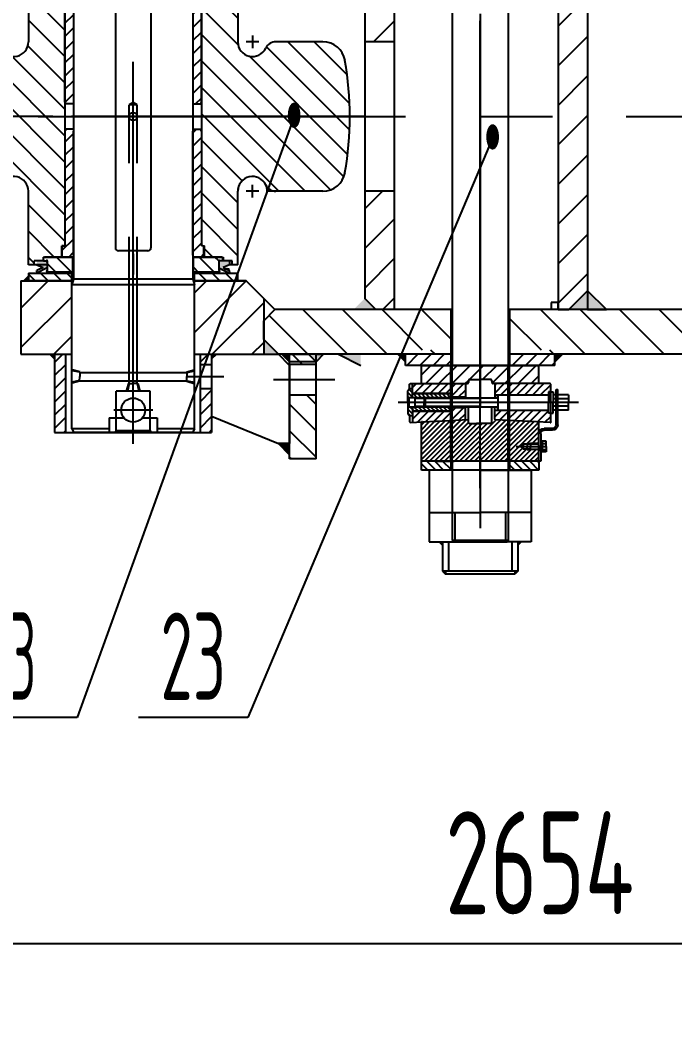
# Model space of a CAD drawing. Header units: millimetres. Extents: x -254 to 20771, y -723 to 14152.
# Drawn here: x 14958 to 16071, y 2645 to 4366 of the extents above; entities that cross this region are included whole.
import ezdxf
from ezdxf.enums import TextEntityAlignment as Align

# ---------------------------------------------------------------- set-up
doc = ezdxf.new("R2010")
doc.units = ezdxf.units.MM
doc.header["$LTSCALE"] = 500
doc.linetypes.add('F', pattern=[0.75, 0.5, -0.25])
doc.linetypes.add('G', pattern=[2, 1.25, -0.25, 0.25, -0.25])
for name, color, linetype in [('01', 7, 'Continuous'), ('02', 1, 'Continuous'), ('04', 2, 'F'), ('05', 4, 'G'), ('08', 1, 'Continuous'), ('11', 3, 'Continuous')]:
    doc.layers.add(name, color=color, linetype=linetype)
doc.styles.get("Standard").update_dxf_attribs({"font": 'isocp', "width": 0.707, "bigfont": 'intecad.shx'})
doc.dimstyles.new('INTE', dxfattribs={"dimscale": 50, "dimtxt": 3.5, "dimasz": 3, "dimexe": 3, "dimexo": 0, "dimgap": 1, "dimtad": 1, "dimdec": 3, "dimdsep": 46, "dimtxsty": 'Standard', "dimcen": 0, "dimclrd": 1, "dimclre": 1, "dimclrt": 3, "dimaunit": 1, "dimadec": 0, "dimazin": 0, "dimtfac": 1, "dimtdec": 3, "dimtmove": 0, "dimatfit": 0, "dimfxl": 1, "dimarcsym": 0})
pattern_1 = [(135, (12474.703, 4327.452), (-11.22532, -11.22532), [])]

# ---------------------------------------------------------------- blocks, each defined once
blk = doc.blocks.new('RETERERERWERW')
at = {"layer": '02', "linetype": 'Continuous'}
blk.add_hatch(color=1, dxfattribs=at).paths.add_polyline_path([(1054, 1004.1), (1062.8, 1021.9), (1060.8, 1021.9), (1058.4, 1021.9), (1053.1, 1011.1), (1048.8, 1021.9), (1041.8, 1021.9), (1041.8, 1010.6), (1041.8, 1010.6), (1041.8, 1006.2, 1.019482), (1044, 1004.1)])
at = {"layer": '02', "color": 1, "linetype": 'Continuous'}
for p, q in [((1048.8, 1021.9), (1053.1, 1011.1)), ((1053.1, 1011.1), (1058.4, 1021.9)), ((1054, 1004.1), (1062.8, 1021.9)), ((1060.8, 1021.9), (1058.4, 1021.9)), ((1060.8, 1021.9), (1062.8, 1021.9))]:
    blk.add_line(p, q, dxfattribs=at)
blk = doc.blocks.new('rhgryry')
at = {"layer": '02', "linetype": 'Continuous', "ltscale": 0.8}
h = blk.add_hatch(dxfattribs=at)
h.set_pattern_fill('ANSI31', color=1, scale=10, style=0)
h.set_pattern_definition([(45, (13075.06, 4124.768), (-22.45064, 22.45064), [])])
h.paths.add_polyline_path([(14012.4, 5336.4, 0.042943), (13916.9, 5328.2, 0.364782), (13885.4, 5290.8), (13885.4, 5210.6, 0.288716), (13896.2, 5193.5, -0.798411), (13885.4, 5145.9), (13759.9, 5145.9), (13759.9, 5136.4), (13766.9, 5136.4), (13766.9, 5121.1), (13773.3, 5121.1), (13773.3, 5089.4), (13792.3, 5089.4), (13792.3, 5085.7), (13795.3, 5083.9), (14012.4, 5083.9)])
h.paths.add_polyline_path([(14229.5, 5083.9), (14232.5, 5085.7), (14232.5, 5089.4), (14251.5, 5089.4), (14251.5, 5121.1), (14257.9, 5121.1), (14257.9, 5136.4), (14264.9, 5136.4), (14264.9, 5145.9), (14139.4, 5145.9, -0.798411), (14128.6, 5193.5, 0.288716), (14139.4, 5210.6), (14139.4, 5212.8), (14139.4, 5290.8, 0.364782), (14107.9, 5328.2, 0.042943), (14012.4, 5336.4), (14012.4, 5083.9)])
h.paths.add_polyline_path([(14012.4, 4851.9), (14012.4, 4599.4, 0.042943), (14107.9, 4607.6, 0.364782), (14139.4, 4645.1), (14139.4, 4725.2, 0.288716), (14128.6, 4742.4, -0.798411), (14139.4, 4789.9), (14264.9, 4789.9), (14264.9, 4799.4), (14257.9, 4799.4), (14257.9, 4814.7), (14251.5, 4814.7), (14251.5, 4846.4), (14232.5, 4846.4), (14232.5, 4850.2), (14229.5, 4851.9)])
h.paths.add_polyline_path([(13795.3, 4851.9), (13792.3, 4850.2), (13792.3, 4846.4), (13773.3, 4846.4), (13773.3, 4814.7), (13766.9, 4814.7), (13766.9, 4799.4), (13759.9, 4799.4), (13759.9, 4789.9), (13885.4, 4789.9, -0.798411), (13896.2, 4742.4, 0.288716), (13885.4, 4725.2), (13885.4, 4645.1, 0.364782), (13916.9, 4607.6, 0.042943), (14012.4, 4599.4), (14012.4, 4851.9)])
h = blk.add_hatch(dxfattribs=at)
h.set_pattern_fill('ANSI31', color=1, scale=6, style=0)
h.set_pattern_definition([(45, (12474.703, 4327.452), (-13.47038, 13.47038), [])])
h.paths.add_polyline_path([(14277.1, 5113.9, 1), (14274.1, 5113.9), (14260.1, 5113.9, -1.019482), (14257.9, 5116), (14257.9, 5120.4), (14253, 5120.4), (14251.5, 5118.9), (14251.5, 5071.9), (14253, 5070.4), (14275.6, 5070.4), (14277.1, 5071.9)])
h.paths.add_polyline_path([(14277.1, 4863.9), (14275.6, 4865.4), (14253, 4865.4), (14251.5, 4863.9), (14251.5, 4847.4), (14251.5, 4816.9), (14253, 4815.4), (14257.9, 4815.4), (14257.9, 4819.8, -1.019482), (14260.1, 4821.9), (14274.1, 4821.9), (14277.1, 4821.9)])
at = {"layer": '02', "linetype": 'Continuous'}
for points in [[(14424.9, 5101.4), (14416.9, 5101.4), (14416.9, 5109.4)], [(14424.9, 4834.4), (14416.9, 4834.4), (14416.9, 4826.4)]]:
    blk.add_hatch(color=1, dxfattribs=at).paths.add_polyline_path(points)
at = {"layer": '02', "linetype": 'Continuous', "ltscale": 0.8}
h = blk.add_hatch(dxfattribs=at)
h.set_pattern_fill('ANSI31', color=1, scale=5, angle=90, style=0)
h.set_pattern_definition([(135, (13860.989, 4263.977), (-11.22532, -11.22532), [])])
h.paths.add_polyline_path([(14434.4, 5101.4), (14416.9, 5101.4), (14416.9, 5082.4), (14434.4, 5082.4)])
h.paths.add_polyline_path([(14549.9, 5082.4), (14549.9, 5101.4), (14475.4, 5101.4), (14475.4, 5082.4)])
h.paths.add_polyline_path([(14549.9, 4834.4), (14549.9, 4853.4), (14416.9, 4853.4), (14416.9, 4834.4)])
h = blk.add_hatch(dxfattribs=at)
h.set_pattern_fill('LINE', color=1, scale=5, angle=135, style=0)
h.set_pattern_definition(pattern_1)
h.paths.add_polyline_path([(13987.7, 4851.9), (13990.7, 4853.7), (13990.7, 4863.4), (13987.7, 4866.4), (13776.3, 4866.4), (13773.3, 4863.4), (13773.3, 4847.4), (13792.3, 4847.4), (13792.3, 4851.9)])
h.paths.add_polyline_path([(13987.7, 5069.4), (13990.7, 5072.4), (13990.7, 5082.2), (13987.7, 5083.9), (13792.3, 5083.9), (13792.3, 5088.4), (13773.3, 5088.4), (13773.3, 5072.4), (13776.3, 5069.4)])
h = blk.add_hatch(dxfattribs=at)
h.set_pattern_fill('LINE', color=1, scale=5, angle=135, style=0)
h.set_pattern_definition(pattern_1)
h.paths.add_polyline_path([(14037.1, 4851.9), (14034.1, 4853.7), (14034.1, 4863.4), (14037.1, 4866.4), (14248.5, 4866.4), (14251.5, 4863.4), (14251.5, 4847.4), (14232.5, 4847.4), (14232.5, 4851.9)])
h.paths.add_polyline_path([(14037.1, 5069.4), (14034.1, 5072.4), (14034.1, 5082.2), (14037.1, 5083.9), (14232.5, 5083.9), (14232.5, 5088.4), (14251.5, 5088.4), (14251.5, 5072.4), (14248.5, 5069.4)])
at = {"ltscale": 0.8}
for p, q in [((13759.9, 5145.9), (13885.4, 5145.9)), ((13759.9, 5145.9), (13759.9, 5113.9)), ((14264.9, 5145.9), (14139.4, 5145.9)), ((14264.9, 5145.9), (14264.9, 5131.7)), ((13759.9, 5136.4), (13766.9, 5136.4)), ((13766.9, 5136.4), (13766.9, 5120.4)), ((14264.9, 5136.4), (14257.9, 5136.4)), ((14257.9, 5136.4), (14257.9, 5120.4)), ((13747.7, 5113.9), (13747.7, 5069.4)), ((13764.7, 5113.9), (13750.7, 5113.9)), ((13773.3, 5121.1), (13766.9, 5121.1)), ((13766.9, 5120.4), (13766.9, 5116)), ((13766.9, 5120.4), (13771.8, 5120.4)), ((13771.8, 5120.4), (13773.3, 5118.9)), ((13773.3, 5069.4), (13773.3, 5121.1)), ((13773.3, 5118.9), (13773.3, 5069.4)), ((14251.5, 5069.4), (14251.5, 5121.1)), ((14251.5, 5121.1), (14257.9, 5121.1)), ((14253, 5120.4), (14251.5, 5118.9)), ((14251.5, 5118.9), (14251.5, 5069.4)), ((14257.9, 5120.4), (14253, 5120.4)), ((14257.9, 5120.4), (14257.9, 5116)), ((14260.1, 5113.9), (14274.1, 5113.9)), ((14277.1, 5113.9), (14277.1, 5069.4)), ((14416.9, 5101.4), (14549.9, 5101.4)), ((14416.9, 5072.4), (14416.9, 5101.4)), ((14434.4, 5082.4), (14434.4, 5101.4)), ((14475.4, 5082.4), (14475.4, 5101.4)), ((14549.9, 4834.4), (14549.9, 5101.4)), ((13773.3, 5089.4), (13792.3, 5089.4)), ((13795.3, 5083.9), (14229.5, 5083.9)), ((14251.5, 5089.4), (14232.5, 5089.4)), ((14549.9, 5082.4), (14416.9, 5082.4)), ((13749.2, 5070.4), (13771.8, 5070.4)), ((14275.6, 5070.4), (14253, 5070.4)), ((13747.7, 4866.4), (13747.7, 4821.9)), ((13749.2, 4865.4), (13771.8, 4865.4)), ((13773.3, 4866.4), (13773.3, 4816.9)), ((13773.3, 4814.7), (13773.3, 4866.4)), ((14251.5, 4866.4), (14251.5, 4816.9)), ((14251.5, 4814.7), (14251.5, 4866.4)), ((14275.6, 4865.4), (14253, 4865.4)), ((14277.1, 4866.4), (14277.1, 4821.9)), ((14416.9, 4834.4), (14416.9, 4863.4)), ((14549.9, 4853.4), (14416.9, 4853.4)), ((13773.3, 4846.4), (13792.3, 4846.4)), ((13795.3, 4851.9), (14229.5, 4851.9)), ((14251.5, 4846.4), (14232.5, 4846.4)), ((13764.7, 4821.9), (13750.7, 4821.9)), ((13759.9, 4789.9), (13759.9, 4821.9)), ((13766.9, 4815.4), (13766.9, 4819.8)), ((14257.9, 4815.4), (14257.9, 4819.8)), ((14260.1, 4821.9), (14274.1, 4821.9)), ((14264.9, 4821.9), (14264.9, 4789.9)), ((14416.9, 4834.4), (14549.9, 4834.4)), ((13766.9, 4815.4), (13771.8, 4815.4)), ((13766.9, 4815.4), (13766.9, 4799.4)), ((13773.3, 4814.7), (13766.9, 4814.7)), ((13771.8, 4815.4), (13773.3, 4816.9)), ((14253, 4815.4), (14251.5, 4816.9)), ((14251.5, 4814.7), (14257.9, 4814.7)), ((14257.9, 4815.4), (14253, 4815.4)), ((14257.9, 4815.4), (14257.9, 4799.4)), ((13759.9, 4799.4), (13766.9, 4799.4)), ((13759.9, 4789.9), (13885.4, 4789.9)), ((14264.9, 4789.9), (14139.4, 4789.9)), ((14264.9, 4799.4), (14257.9, 4799.4))]:
    blk.add_line(p, q, dxfattribs=at)
for p, q in [((13606.9, 5069.4), (14288.9, 5069.4)), ((14288.9, 5069.4), (14298.9, 5072.4)), ((14288.9, 5069.4), (14288.9, 4866.4)), ((14543.9, 5072.4), (14298.9, 5072.4)), ((14298.9, 5072.4), (14298.9, 4863.4)), ((14524.9, 5008.7), (14549.9, 5008.7)), ((14524.9, 4983.1), (14524.9, 5008.7)), ((13783.9, 4993.1), (13783.9, 4942.7)), ((13788.9, 4998.1), (14235.9, 4998.1)), ((14240.9, 4993.1), (14240.9, 4942.7)), ((14524.9, 4927.1), (14524.9, 4952.7)), ((13788.9, 4937.7), (14235.9, 4937.7)), ((14524.9, 4927.1), (14549.9, 4927.1)), ((13606.9, 4866.4), (14288.9, 4866.4)), ((14288.9, 4866.4), (14298.9, 4863.4)), ((14543.9, 4863.4), (14298.9, 4863.4))]:
    blk.add_line(p, q)
for centre, radius in [((14012.4, 4967.9), 7), ((14511.9, 4967.9), 20.5)]:
    blk.add_circle(centre, radius)
blk.add_circle((14511.9, 4967.9), 20.5, dxfattribs=at)
for centre, radius, start, end in [((14012.4, 4777.4), 559, 80.1642, 99.8358), ((13923.4, 5290.8), 38, 99.8358, 180), ((13923.4, 5290.8), 38, 99.8358, 180), ((14101.4, 5290.8), 38, 0, 80.1642), ((13904.4, 5210.6), 19, 180, 244.417), ((14120.4, 5210.6), 19, 295.583, 0), ((13885.4, 5170.9), 25, 270, 64.417), ((14139.4, 5170.9), 25, 115.583, 270), ((14139.4, 5170.9), 25, 244.417, 270), ((13749.2, 5113.9), 1.5, 0, 180), ((13765.8, 5115), 1.5, 223.8946, 46.1054), ((14259, 5115), 1.5, 133.8946, 316.1054), ((14275.6, 5113.9), 1.5, 0, 180), ((13749.2, 4821.9), 1.5, 180, 0), ((13765.8, 4820.9), 1.5, 313.8946, 136.1054), ((14259, 4820.9), 1.5, 43.8946, 226.1054), ((14275.6, 4821.9), 1.5, 180, 0), ((13885.4, 4764.9), 25, 295.583, 90), ((14139.4, 4764.9), 25, 90, 244.417), ((13904.4, 4725.2), 19, 115.583, 180), ((14120.4, 4725.2), 19, 0, 64.417), ((13923.4, 4645.1), 38, 180, 260.1642), ((13923.4, 4645.1), 38, 180, 260.1642), ((13923.4, 4645.1), 38, 180, 260.1642), ((14101.4, 4645.1), 38, 279.8358, 0), ((14101.4, 4645.1), 38, 279.8358, 0), ((14012.4, 5158.4), 559, 260.1642, 279.8358)]:
    blk.add_arc(centre, radius, start, end, dxfattribs=at)
for centre, start, end in [((13788.9, 4993.1), 90, 180), ((14235.9, 4993.1), 0, 90), ((13788.9, 4942.7), 180, 270), ((14235.9, 4942.7), 270, 0)]:
    blk.add_arc(centre, 5, start, end)
at = {"layer": '01', "color": 7, "linetype": 'Continuous', "ltscale": 0.8}
for p, q in [((13885.4, 5290.8), (13885.4, 5210.6)), ((14139.4, 5290.8), (14139.4, 5210.6)), ((13773.3, 5069.4), (13773.3, 5088.4)), ((13773.3, 5088.4), (13790.3, 5088.4)), ((13790.3, 5088.4), (13792.3, 5086.4)), ((13792.3, 5086.4), (13792.3, 5089.4)), ((13792.3, 5086.4), (13792.3, 5083.9)), ((13987.7, 5083.9), (13792.3, 5083.9)), ((13987.7, 5083.9), (13990.7, 5082.2)), ((13990.7, 5069.4), (13990.7, 5082.2)), ((14037.1, 5083.9), (14034.1, 5082.2)), ((14034.1, 5069.4), (14034.1, 5082.2)), ((14037.1, 5083.9), (14232.5, 5083.9)), ((14234.5, 5088.4), (14232.5, 5086.4)), ((14232.5, 5086.4), (14232.5, 5083.9)), ((14251.5, 5088.4), (14234.5, 5088.4)), ((14251.5, 5069.4), (14251.5, 5088.4)), ((13776.3, 5069.4), (13987.7, 5069.4)), ((14248.5, 5069.4), (14037.1, 5069.4)), ((13773.3, 4866.4), (13773.3, 4847.4)), ((13776.3, 4866.4), (13987.7, 4866.4)), ((13987.7, 4851.9), (13990.7, 4853.7)), ((13990.7, 4866.4), (13990.7, 4853.7)), ((14034.1, 4866.4), (14034.1, 4853.7)), ((14037.1, 4851.9), (14034.1, 4853.7)), ((14248.5, 4866.4), (14037.1, 4866.4)), ((14251.5, 4866.4), (14251.5, 4847.4)), ((13773.3, 4847.4), (13790.3, 4847.4)), ((13790.3, 4847.4), (13792.3, 4849.4)), ((13792.3, 4846.4), (13792.3, 4851.9)), ((13987.7, 4851.9), (13792.3, 4851.9)), ((14037.1, 4851.9), (14232.5, 4851.9)), ((14232.5, 4849.4), (14232.5, 4851.9)), ((14232.5, 4849.4), (14232.5, 4846.4)), ((14234.5, 4847.4), (14232.5, 4849.4)), ((14251.5, 4847.4), (14234.5, 4847.4)), ((13885.4, 4645.1), (13885.4, 4725.2)), ((14139.4, 4645.1), (14139.4, 4725.2))]:
    blk.add_line(p, q, dxfattribs=at)
at = {"layer": '01'}
for p, q in [((14257.9, 5131.7), (14264.9, 5131.7)), ((13606.9, 5069.4), (13600.9, 5066)), ((13600.9, 5066), (13600.9, 4869.9)), ((13606.9, 5069.4), (13606.9, 4866.4)), ((14543.9, 5072.4), (14543.9, 5008.7)), ((14543.9, 5072.4), (14549.9, 5069)), ((14549.9, 5069), (14549.9, 4866.9)), ((14543.9, 4927.1), (14543.9, 4863.4)), ((13606.9, 4866.4), (13600.9, 4869.9)), ((14543.9, 4863.4), (14549.9, 4866.9))]:
    blk.add_line(p, q, dxfattribs=at)
at = {"layer": '01', "ltscale": 0.8}
for p, q in [((14232.5, 5086.4), (14232.5, 5089.4)), ((13749.2, 5070.4), (13747.7, 5071.9)), ((13749.2, 5070.4), (13749.2, 5069.4)), ((13771.8, 5070.4), (13773.3, 5071.9)), ((13771.8, 5069.4), (13771.8, 5070.4)), ((14253, 5070.4), (14251.5, 5071.9)), ((14253, 5069.4), (14253, 5070.4)), ((14275.6, 5070.4), (14277.1, 5071.9)), ((14275.6, 5070.4), (14275.6, 5069.4)), ((13749.2, 4865.4), (13747.7, 4863.9)), ((13749.2, 4866.4), (13749.2, 4865.4)), ((13771.8, 4865.4), (13771.8, 4866.4)), ((13771.8, 4865.4), (13773.3, 4863.9)), ((14253, 4865.4), (14251.5, 4863.9)), ((14253, 4865.4), (14253, 4866.4)), ((14275.6, 4866.4), (14275.6, 4865.4)), ((14275.6, 4865.4), (14277.1, 4863.9))]:
    blk.add_line(p, q, dxfattribs=at)
at = {"layer": '02', "color": 1, "linetype": 'Continuous', "ltscale": 0.8}
blk.add_line((14139.4, 5212.8), (14139.4, 5195.9), dxfattribs=at)
at = {"layer": '02', "color": 1, "linetype": 'Continuous'}
for p, q in [((14424.9, 5101.4), (14416.9, 5109.4)), ((14424.9, 4834.4), (14416.9, 4826.4))]:
    blk.add_line(p, q, dxfattribs=at)
at = {"layer": '02', "color": 1, "linetype": 'Continuous', "ltscale": 0.8}
blk.add_arc((14139.4, 5170.9), 25, 90, 115.583, dxfattribs=at)
at = {"layer": '04', "color": 2, "linetype": 'F'}
for p, q in [((14446.8, 5059), (14443.3, 5071.8)), ((14447.8, 5059), (14445.3, 5072)), ((14461.8, 5059), (14464.4, 5072)), ((14462.9, 5059), (14466.4, 5071.8)), ((14446.8, 5059), (14454.8, 5059)), ((14447.9, 4877), (14447.9, 5059)), ((14462.9, 5059), (14454.8, 5059)), ((14461.9, 4877), (14461.9, 5059)), ((14479.9, 4996.9), (14479.9, 4938.9)), ((14546.9, 4996.9), (14479.9, 4996.9)), ((14546.9, 4996.9), (14549.9, 4998.7)), ((14546.9, 4996.9), (14546.9, 4938.9)), ((13992.4, 4974.9), (13988.4, 4967.9)), ((14466.9, 4974.9), (13992.4, 4974.9)), ((13992.4, 4974.9), (13992.4, 4960.9)), ((14466.9, 4976), (14479.9, 4979.5)), ((14466.9, 4974.9), (14479.9, 4977.5)), ((14466.9, 4976), (14466.9, 4967.9)), ((13988.4, 4967.9), (13992.4, 4960.9)), ((14466.9, 4960.9), (13992.4, 4960.9)), ((14466.9, 4959.9), (14466.9, 4967.9)), ((14466.9, 4960.9), (14479.9, 4958.4)), ((14466.9, 4959.9), (14479.9, 4956.3)), ((14546.9, 4938.9), (14479.9, 4938.9)), ((14546.9, 4938.9), (14549.9, 4937.2)), ((14446.6, 4877), (14443.1, 4864.2)), ((14447.6, 4877), (14445.1, 4864)), ((14446.6, 4877), (14454.6, 4877)), ((14462.7, 4876.9), (14454.6, 4877)), ((14461.6, 4876.9), (14464.2, 4863.9)), ((14462.7, 4876.9), (14466.2, 4864.1))]:
    blk.add_line(p, q, dxfattribs=at)
at = {"layer": '05', "color": 4, "linetype": 'G', "ltscale": 0.8}
for p, q in [((14012.4, 5363.3), (14012.4, 4599.4)), ((14454.9, 5058.5), (14454.9, 5121.9)), ((14511.9, 4998.3), (14511.9, 4935.2)), ((14246.2, 4967.9), (14281.1, 4967.9)), ((14562.8, 4967.9), (14401.9, 4967.9))]:
    blk.add_line(p, q, dxfattribs=at)
at = {"layer": '05', "ltscale": 0.8}
for p, q in [((13885.4, 5181.7), (13885.4, 5160.1)), ((14139.4, 5181.7), (14139.4, 5160.1)), ((13874.6, 5170.9), (13896.2, 5170.9)), ((14150.2, 5170.9), (14128.6, 5170.9)), ((13750.1, 4821.9), (13748.2, 4821.9)), ((13749.2, 4821), (13749.2, 4822.9)), ((13767, 4820.9), (13764.7, 4820.9)), ((13765.8, 4819.7), (13765.8, 4822)), ((14012.4, 4831.2), (14012.4, 4723.6)), ((14257.8, 4820.9), (14260.1, 4820.9)), ((14259, 4819.7), (14259, 4822)), ((14274.7, 4821.9), (14276.6, 4821.9)), ((14275.6, 4821), (14275.6, 4822.9))]:
    blk.add_line(p, q, dxfattribs=at)
at = {"layer": '05', "color": 4, "linetype": 'G'}
for p, q in [((14511.9, 5001.3), (14511.9, 4935)), ((14012.4, 4953.8), (14012.4, 4980.4)), ((14569.1, 4967.9), (13587.7, 4967.9))]:
    blk.add_line(p, q, dxfattribs=at)
at = {"layer": '01', "xscale": -1}
blk.add_blockref('RETERERERWERW', (14808.7, 4109.8), dxfattribs=at)
at = {"layer": '01'}
blk.add_blockref('RETERERERWERW', (13216.1, 4109.8), dxfattribs=at)
at = {"layer": '01', "rotation": 180}
blk.add_blockref('RETERERERWERW', (14808.7, 5826), dxfattribs=at)
at = {"layer": '01', "xscale": -1, "rotation": 180}
blk.add_blockref('RETERERERWERW', (13216.1, 5826), dxfattribs=at)
at = {"layer": '02', "width": 0.605172}
blk.add_text('●', height=8, dxfattribs=at).set_placement((14269.5, 5122.3), (14274.3, 5122.3), align=Align.FIT)
blk = doc.blocks.new('dwqwer')
at = {"layer": '02', "linetype": 'Continuous'}
h = blk.add_hatch(dxfattribs=at)
h.set_pattern_fill('ANSI31', color=1, scale=15, style=0)
h.paths.add_polyline_path([(13249.2, 9326.6), (13249.2, 9351.6), (13224.2, 9376.6), (12624.2, 9376.6), (12592.2, 9344.6), (12592.2, 9326.6)])
for p, q in [((12592.2, 9344.6), (12624.2, 9376.6)), ((13224.2, 9376.6), (12624.2, 9376.6)), ((13224.2, 9376.6), (13249.2, 9351.6)), ((13249.2, 9326.6), (13249.2, 9351.6)), ((12592.2, 9326.6), (12592.2, 9344.6)), ((13249.2, 9326.6), (12592.2, 9326.6))]:
    blk.add_line(p, q)
blk = doc.blocks.new('we2wwewq')
at = {"layer": '02', "linetype": 'Continuous'}
h = blk.add_hatch(dxfattribs=at)
h.set_pattern_fill('ANSI31', color=1, scale=15, style=0)
h.set_pattern_definition([(45, (1439.844, -666.38), (-33.67596, 33.67596), [])])
h.paths.add_polyline_path([(15922.3, 8139.1), (15721.3, 8139.1), (15721.3, 8089.1), (15897.3, 8089.1), (15922.3, 8114.1)])
h.paths.add_polyline_path([(15467.3, 8139.1), (15265.3, 8139.1), (15265.3, 8108.1), (15284.3, 8089.1), (15467.3, 8089.1)])
for p, q in [((15922.3, 8139.1), (15265.3, 8139.1)), ((15265.3, 8139.1), (15265.3, 8108.1)), ((15922.3, 8139.1), (15922.3, 8114.1)), ((15265.3, 8108.1), (15284.3, 8089.1)), ((15922.3, 8114.1), (15897.3, 8089.1)), ((15897.3, 8089.1), (15284.3, 8089.1))]:
    blk.add_line(p, q)
at = {"layer": '01', "color": 7, "linetype": 'Continuous'}
for p, q in [((15467.3, 8089.1), (15467.3, 8139.1)), ((15721.3, 8089.1), (15721.3, 8139.1))]:
    blk.add_line(p, q, dxfattribs=at)
blk = doc.blocks.new('erwtr')
at = {"layer": '02', "linetype": 'Continuous', "ltscale": 0.75}
h = blk.add_hatch(dxfattribs=at)
h.set_pattern_fill('ANSI31', color=1, scale=15, angle=90, style=0)
h.set_pattern_definition([(45, (18586.69, -3455.853), (33.67596, -33.67596), [])])
h.paths.add_polyline_path([(10444, 4781.1), (10444, 4858.1), (10488, 4858.1), (10512.5, 4833.6), (10512.5, 4781.1)])
h.paths.add_polyline_path([(10444, 4681.1), (10512.5, 4681.1), (10512.5, 4607.1), (10520, 4607.1), (10520, 4458.1), (10444, 4458.1)])
h.paths.add_polyline_path([(10444, 4458.1), (10520, 4458.1), (10520, 4169.3), (10512.5, 4169.3), (10512.5, 4095.3), (10444, 4095.3)])
h.paths.add_polyline_path([(10444, 3995.3), (10512.5, 3995.3), (10512.5, 3921.3), (10520, 3921.3), (10520, 3702.1), (10495, 3677.1), (10463, 3677.1), (10444, 3696.1)])
blk = doc.blocks.new('etrttrd')
at = {"layer": '02'}
for points in [[(10976.1, 6762.1), (10989.1, 6749.1), (10976.1, 6749.1)], [(10976.1, 6482.1), (10989.1, 6495.1), (10976.1, 6495.1)], [(10976.1, 6076.4), (10989.1, 6063.4), (10976.1, 6063.4)], [(10976.1, 5796.4), (10989.1, 5809.4), (10976.1, 5809.4)]]:
    blk.add_hatch(color=256, dxfattribs=at).paths.add_polyline_path(points)
h = blk.add_hatch(dxfattribs=at)
h.set_pattern_fill('ANSI31', color=256, scale=5, style=0)
h.set_pattern_definition([(135, (16406.954, -68.102), (11.22532, 11.22532), [])])
h.paths.add_polyline_path([(10976.1, 6717.1), (10976.1, 6729), (10995.1, 6724.3), (10995.1, 6672.1), (10976.1, 6672.1)])
h.paths.add_polyline_path([(10976.1, 6749.1), (10995.1, 6749.1), (10995.1, 6724.3), (10976.1, 6729)])
h.paths.add_polyline_path([(10976.1, 6572.1), (10995.1, 6572.1), (10995.1, 6495.1), (10976.1, 6495.1)])
h = blk.add_hatch(dxfattribs=at)
h.set_pattern_fill('ANSI31', color=256, scale=5, style=0)
h.set_pattern_definition([(135, (16406.954, -753.802), (11.22532, 11.22532), [])])
h.paths.add_polyline_path([(10976.1, 6031.4), (10976.1, 6043.3), (10995.1, 6038.6), (10995.1, 5986.4), (10976.1, 5986.4)])
h.paths.add_polyline_path([(10976.1, 6063.4), (10995.1, 6063.4), (10995.1, 6038.6), (10976.1, 6043.3)])
h.paths.add_polyline_path([(10976.1, 5886.4), (10995.1, 5886.4), (10995.1, 5809.4), (10976.1, 5809.4)])
at = {"layer": '01', "color": 7, "linetype": 'Continuous'}
for p, q in [((10995.1, 6749.1), (10976.1, 6749.1)), ((10976.1, 6495.1), (10995.1, 6495.1)), ((10995.1, 6063.4), (10976.1, 6063.4))]:
    blk.add_line(p, q, dxfattribs=at)
at = {"layer": '01', "color": 7, "linetype": 'Continuous', "ltscale": 0.75}
for p, q in [((10995.1, 6749.1), (10995.1, 6495.1)), ((10995.1, 6063.4), (10995.1, 5809.4))]:
    blk.add_line(p, q, dxfattribs=at)
at = {"layer": '01'}
blk.add_line((10995.1, 5809.4), (10976.1, 5809.4), dxfattribs=at)
at = {"layer": '02'}
for p, q in [((10989.1, 6749.1), (10976.1, 6762.1)), ((10989.1, 6495.1), (10976.1, 6482.1)), ((10989.1, 6063.4), (10976.1, 6076.4)), ((10989.1, 5809.4), (10976.1, 5796.4))]:
    blk.add_line(p, q, dxfattribs=at)
blk = doc.blocks.new('etgrtgrtr')
at = {"layer": '01', "color": 7, "linetype": 'Continuous'}
for p, q in [((13798, 1497.8), (13858, 1497.8)), ((13798, 1494.8), (13858, 1494.8))]:
    blk.add_line(p, q, dxfattribs=at)
at = {"layer": '01'}
for p, q in [((13858, 1494.8), (13858, 1497.8)), ((13789, 1488.8), (13789, 1474.8)), ((13792, 1488.8), (13792, 1474.8)), ((13736, 1468.8), (13736, 1465.8)), ((13783, 1468.8), (13736, 1468.8)), ((13736, 1465.8), (13783, 1465.8))]:
    blk.add_line(p, q, dxfattribs=at)
for centre, radius, start, end in [((13798, 1488.8), 9, 90, 180), ((13798, 1488.8), 6, 90, 180), ((13783, 1474.8), 6, 270, 0), ((13783, 1474.8), 9, 270, 0)]:
    blk.add_arc(centre, radius, start, end, dxfattribs=at)
at = {"layer": '05', "color": 4, "linetype": 'G'}
for p, q in [((13836, 1512.4), (13836, 1486.4)), ((13761, 1452.6), (13761, 1475.5))]:
    blk.add_line(p, q, dxfattribs=at)
blk = doc.blocks.new('*U57')
at = {"layer": '01'}
for p, q in [((-7.7, 2.6), (-7.7, 0)), ((0, 2.6), (-7.7, 2.6)), ((-7.7, 0), (0, 0)), ((0, 0), (-1.5, 2.6)), ((0, 2.6), (1.5, 0)), ((0, 2.6), (7.7, 2.6)), ((7.7, 0), (0, 0)), ((7.7, 2.6), (7.7, 0))]:
    blk.add_line(p, q, dxfattribs=at)
at = {"layer": '05'}
blk.add_line((0, 4.7), (0, -2.1), dxfattribs=at)
blk = doc.blocks.new('ergertg')
at = {"layer": '02', "linetype": 'Continuous'}
h = blk.add_hatch(dxfattribs=at)
h.set_pattern_fill('ANSI31', color=1, scale=3, style=0)
h.set_pattern_definition([(135, (13771.895, 2181.4195), (6.7352, 6.7352), [])])
h.paths.add_polyline_path([(13566.7, 2653.7), (13571.7, 2653.7), (13571.7, 2657.7), (13586.7, 2657.7), (13587.7, 2656.7), (13583, 2563.7), (13582.5, 2563.2), (13582, 2562.7), (13567.7, 2562.7), (13566.7, 2563.7)])
h.paths.add_polyline_path([(13521.7, 2656.7), (13522.7, 2657.7), (13535.7, 2657.7), (13535.7, 2653.7), (13540.7, 2653.7), (13540.7, 2598.8), (13538.9, 2562.7), (13522.7, 2562.7), (13521.7, 2563.7)])
h.paths.add_polyline_path([(13540.7, 2598.8), (13540.7, 2563.7), (13539.7, 2562.7), (13538.9, 2562.7)])
h = blk.add_hatch(dxfattribs=at)
h.set_pattern_fill('ANSI31', color=1, scale=5, style=0)
h.set_pattern_definition([(135, (13893.227, 2406.885), (11.2253, 11.2253), [])])
h.paths.add_polyline_path([(13490.7, 2537.7), (13514.7, 2537.7), (13514.7, 2555.7, -0.414214), (13516.7, 2557.7), (13519.7, 2557.7, 0.414214), (13521.7, 2559.7), (13521.7, 2637.7), (13490.7, 2637.7)])
h.paths.add_polyline_path([(13514.7, 2537.7), (13490.7, 2537.7), (13490.7, 2437.7), (13521.7, 2437.7), (13521.7, 2515.7, 0.414214), (13519.7, 2517.7), (13516.7, 2517.7, -0.414214), (13514.7, 2519.7)])
at = {"layer": '02'}
h = blk.add_hatch(dxfattribs=at)
h.set_pattern_fill('_USER', color=256, scale=6, angle=45, style=0, pattern_type=0)
h.set_pattern_definition([(135, (13969.705, 1878.8396), (4.24264, 4.24264), [])])
h.paths.add_polyline_path([(13583.8, 2495.7), (13651.8, 2495.7), (13653.8, 2493.7), (13653.8, 2437.7), (13588.7, 2437.7), (13586.6, 2439.7)])
edge = h.paths.add_edge_path()
edge.add_line((13582.7, 2517.7), (13587.7, 2517.7))
edge.add_ellipse((13587.7, 2519.7), major_axis=(-1.41, 1.41), ratio=1, start_angle=135, end_angle=225)
edge.add_line((13589.7, 2519.7), (13589.7, 2537.7))
edge.add_line((13589.7, 2537.7), (13651.8, 2537.7))
edge.add_line((13651.8, 2537.7), (13651.8, 2495.7))
edge.add_line((13651.8, 2495.7), (13583.8, 2495.7))
edge.add_line((13583.8, 2495.7), (13582.7, 2517.7))
edge = h.paths.add_edge_path()
edge.add_ellipse((13587.7, 2555.7), major_axis=(1.41, 1.41), ratio=1, start_angle=315, end_angle=405)
edge.add_line((13587.7, 2557.7), (13582.7, 2557.7))
edge.add_line((13582.7, 2557.7), (13583.8, 2579.7))
edge.add_line((13583.8, 2579.7), (13651.8, 2579.7))
edge.add_line((13651.8, 2579.7), (13651.8, 2537.7))
edge.add_line((13651.8, 2537.7), (13589.7, 2537.7))
edge.add_line((13589.7, 2537.7), (13589.7, 2555.7))
h.paths.add_polyline_path([(13586.6, 2635.7), (13588.7, 2637.7), (13623.7, 2637.7), (13623.7, 2617.7), (13624.2, 2617.7), (13624.2, 2610.6), (13628.7, 2607.7), (13633.2, 2610.6), (13633.2, 2617.7), (13633.7, 2617.7), (13633.7, 2637.7), (13653.8, 2637.7), (13653.8, 2581.7), (13651.8, 2579.7), (13583.8, 2579.7)])
h.paths.add_polyline_path([(13633.2, 2637.7), (13633.7, 2637.7), (13633.7, 2617.7), (13633.2, 2617.7)], flags=17)
h.paths.add_polyline_path([(13623.7, 2637.7), (13624.2, 2637.7), (13624.2, 2617.7), (13623.7, 2617.7)], flags=16)
h.paths.add_polyline_path([(13651.8, 2579.7), (13653.8, 2581.7), (13653.8, 2537.7), (13651.8, 2537.7)])
h.paths.add_polyline_path([(13651.8, 2537.7), (13653.8, 2537.7), (13653.8, 2493.7), (13651.8, 2495.7)])
at = {"layer": '02', "linetype": 'Continuous'}
h = blk.add_hatch(dxfattribs=at)
h.set_pattern_fill('LINE', color=1, scale=3, angle=45, style=0)
h.set_pattern_definition([(135, (13745.205, 2045.196), (6.7352, 6.7352), [])])
h.paths.add_polyline_path([(13567.7, 2487.7), (13562.7, 2487.7), (13562.7, 2511.7), (13563.7, 2512.7), (13582, 2512.7), (13583, 2511.7), (13587.5, 2422.7), (13568.7, 2422.7), (13568.7, 2486.7, 0.414214)])
h.paths.add_polyline_path([(13521.7, 2511.7), (13522.7, 2512.7), (13543.7, 2512.7), (13544.7, 2511.7), (13544.7, 2487.7), (13539.7, 2487.7, 0.414214), (13538.7, 2486.7), (13538.7, 2422.7), (13521.7, 2422.7)])
blk.add_line((13545.7, 2537.7), (13561.7, 2537.7))
at = {"layer": '01'}
for p, q in [((13540.6, 2687.7), (13540.6, 2669.7)), ((13547.6, 2687.7), (13547.6, 2669.7)), ((13559.9, 2687.7), (13559.9, 2669.7)), ((13566.8, 2687.7), (13566.8, 2669.7)), ((13540.6, 2666.7), (13540.6, 2661.7)), ((13547.6, 2666.7), (13547.6, 2661.7)), ((13559.9, 2666.7), (13559.9, 2661.7)), ((13566.8, 2666.7), (13566.8, 2661.7)), ((13587.7, 2656.7), (13583, 2563.7)), ((13587.7, 2656.7), (13586.7, 2657.7)), ((13628.7, 2649.7), (13619.8, 2649.7)), ((13619.8, 2649.7), (13619.8, 2643.3)), ((13619.8, 2643.3), (13628.7, 2643.3)), ((13623.7, 2643.3), (13623.7, 2649.7)), ((13628.7, 2649.7), (13637.6, 2649.7)), ((13637.6, 2643.3), (13628.7, 2643.3)), ((13633.7, 2643.3), (13633.7, 2649.7)), ((13637.6, 2649.7), (13637.6, 2643.3)), ((13623.7, 2623.3), (13628.7, 2623.3)), ((13623.7, 2617.7), (13628.7, 2617.7)), ((13624.2, 2617.7), (13624.2, 2623.3)), ((13624.2, 2610.6), (13624.2, 2617.7)), ((13633.7, 2623.3), (13628.7, 2623.3)), ((13633.7, 2617.7), (13628.7, 2617.7)), ((13633.2, 2623.3), (13633.2, 2617.7)), ((13633.2, 2617.7), (13633.2, 2610.6)), ((13624.2, 2610.6), (13628.7, 2607.7)), ((13624.2, 2610.6), (13628.7, 2610.6)), ((13633.2, 2610.6), (13628.7, 2607.7)), ((13633.2, 2610.6), (13628.7, 2610.6)), ((13540.7, 2567.7), (13553.7, 2567.7)), ((13553.7, 2567.7), (13566.7, 2567.7)), ((13583, 2563.7), (13582, 2562.7)), ((13545.7, 2537.7), (13561.7, 2537.7)), ((13582, 2512.7), (13583, 2511.7)), ((13587.7, 2418.7), (13582.7, 2517.7)), ((13561.7, 2444.7), (13545.7, 2444.7)), ((13547.7, 2442.7), (13545.7, 2444.7)), ((13559.7, 2442.7), (13561.7, 2444.7)), ((13545.7, 2426.7), (13561.7, 2426.7)), ((13547.7, 2442.7), (13553.7, 2442.7)), ((13559.7, 2442.7), (13553.7, 2442.7)), ((13545.7, 2422.7), (13521.7, 2422.7)), ((13522.7, 2417.7), (13521.7, 2418.7)), ((13530.7, 2417.7), (13522.7, 2417.7)), ((13530.7, 2417.7), (13533.7, 2414.7)), ((13553.7, 2414.7), (13533.7, 2414.7)), ((13543.7, 2414.7), (13545.7, 2416.7)), ((13561.7, 2416.7), (13545.7, 2416.7)), ((13553.7, 2414.7), (13573.7, 2414.7)), ((13561.7, 2422.7), (13587.5, 2422.7)), ((13561.7, 2416.7), (13563.7, 2414.7)), ((13573.7, 2414.7), (13576.7, 2417.7)), ((13576.7, 2417.7), (13586.7, 2417.7)), ((13586.7, 2417.7), (13587.7, 2418.7))]:
    blk.add_line(p, q, dxfattribs=at)
at = {"layer": '01', "color": 7, "linetype": 'Continuous'}
for p, q in [((13540.6, 2687.7), (13553.7, 2687.7)), ((13566.8, 2687.7), (13553.7, 2687.7)), ((13522.7, 2657.7), (13521.7, 2656.7)), ((13521.7, 2656.7), (13521.7, 2563.7)), ((13553.7, 2657.7), (13522.7, 2657.7)), ((13535.7, 2661.7), (13553.7, 2661.7)), ((13535.7, 2657.7), (13535.7, 2661.7)), ((13535.7, 2657.7), (13535.7, 2653.7)), ((13535.7, 2657.7), (13535.7, 2653.7)), ((13535.7, 2653.7), (13553.7, 2653.7)), ((13535.7, 2653.7), (13553.7, 2653.7)), ((13540.7, 2562.7), (13540.7, 2653.7)), ((13540.7, 2567.7), (13540.7, 2652.7)), ((13571.7, 2661.7), (13553.7, 2661.7)), ((13586.7, 2657.7), (13553.7, 2657.7)), ((13571.7, 2653.7), (13553.7, 2653.7)), ((13571.7, 2653.7), (13553.7, 2653.7)), ((13566.7, 2562.7), (13566.7, 2653.7)), ((13566.7, 2567.7), (13566.7, 2652.7)), ((13571.7, 2657.7), (13571.7, 2661.7)), ((13571.7, 2657.7), (13571.7, 2653.7)), ((13571.7, 2657.7), (13571.7, 2653.7)), ((13490.7, 2437.7), (13490.7, 2637.7)), ((13521.7, 2637.7), (13490.7, 2637.7)), ((13521.7, 2637.7), (13521.7, 2559.7)), ((13653.7, 2637.7), (13586.7, 2637.7)), ((13623.7, 2637.7), (13623.7, 2623.3)), ((13633.7, 2637.7), (13633.7, 2623.3)), ((13653.7, 2637.7), (13653.7, 2537.7)), ((13545.7, 2444.7), (13545.7, 2565.7)), ((13561.7, 2565.7), (13561.7, 2444.7)), ((13514.7, 2555.7), (13514.7, 2537.7)), ((13516.7, 2557.7), (13519.7, 2557.7)), ((13522.7, 2562.7), (13521.7, 2563.7)), ((13522.7, 2562.7), (13545.7, 2562.7)), ((13582, 2562.7), (13561.7, 2562.7)), ((13587.7, 2557.7), (13561.7, 2557.7)), ((13589.7, 2555.7), (13589.7, 2537.7)), ((13514.7, 2519.7), (13514.7, 2537.7)), ((13589.7, 2519.7), (13589.7, 2537.7)), ((13653.7, 2537.7), (13653.7, 2437.7)), ((13516.7, 2517.7), (13519.7, 2517.7)), ((13521.7, 2437.7), (13521.7, 2515.7)), ((13522.7, 2512.7), (13521.7, 2511.7)), ((13522.7, 2512.7), (13545.7, 2512.7)), ((13544.7, 2512.7), (13544.7, 2487.7)), ((13587.7, 2517.7), (13561.7, 2517.7)), ((13582, 2512.7), (13561.7, 2512.7)), ((13562.7, 2512.7), (13562.7, 2487.7)), ((13521.7, 2418.7), (13521.7, 2511.7)), ((13539.7, 2487.7), (13538.7, 2486.7)), ((13538.7, 2486.7), (13538.7, 2423.7)), ((13538.7, 2423.7), (13538.7, 2486.7)), ((13539.7, 2487.7), (13553.7, 2487.7)), ((13539.7, 2487.7), (13553.7, 2487.7)), ((13547.1, 2485.7), (13547.1, 2426.7)), ((13567.7, 2487.7), (13553.7, 2487.7)), ((13567.7, 2487.7), (13553.7, 2487.7)), ((13560.3, 2485.7), (13560.3, 2426.7)), ((13567.7, 2487.7), (13568.7, 2486.7)), ((13568.7, 2486.7), (13568.7, 2423.7)), ((13568.7, 2423.7), (13568.7, 2486.7)), ((13653.7, 2464.1), (13653.7, 2493.7)), ((13521.7, 2437.7), (13490.7, 2437.7)), ((13545.7, 2426.7), (13545.7, 2416.7)), ((13561.7, 2426.7), (13561.7, 2416.7)), ((13653.7, 2437.7), (13586.7, 2437.7)), ((13530.7, 2422.7), (13530.7, 2417.7)), ((13537.7, 2422.7), (13530.7, 2422.7)), ((13569.7, 2422.7), (13576.7, 2422.7)), ((13576.7, 2422.7), (13576.7, 2417.7))]:
    blk.add_line(p, q, dxfattribs=at)
for centre, radius, start, end in [((13539.7, 2652.7), 1, 0, 90), ((13567.7, 2652.7), 1, 90, 180), ((13516.7, 2555.7), 2, 90, 180), ((13519.7, 2559.7), 2, 270, 0), ((13587.7, 2555.7), 2, 0, 90), ((13516.7, 2519.7), 2, 180, 270), ((13519.7, 2515.7), 2, 0, 90), ((13587.7, 2519.7), 2, 270, 0), ((13539.7, 2486.7), 1, 90, 180), ((13567.7, 2486.7), 1, 0, 90), ((13537.7, 2423.7), 1, 270, 0), ((13569.7, 2423.7), 1, 180, 270)]:
    blk.add_arc(centre, radius, start, end, dxfattribs=at)
at = {"layer": '01'}
for centre, start, end in [((13543.7, 2565.7), 0, 90), ((13563.7, 2565.7), 90, 180)]:
    blk.add_arc(centre, 2, start, end, dxfattribs=at)
at = {"layer": '02'}
for p, q in [((13586.7, 2657.7), (13587.7, 2657.7)), ((13587.7, 2656.7), (13587.7, 2657.7)), ((13582, 2562.7), (13583, 2562.7)), ((13583, 2563.7), (13583, 2562.7)), ((13547.1, 2537.7), (13547.1, 2443.3)), ((13560.3, 2537.7), (13560.3, 2443.3)), ((13538.7, 2480.4), (13545.6, 2487.2)), ((13538.7, 2473.3), (13545.7, 2480.3)), ((13545.7, 2480.3), (13547.1, 2481.7)), ((13560.3, 2480.7), (13561.7, 2482.1)), ((13561.7, 2482.1), (13567.3, 2487.7)), ((13561.7, 2475.1), (13568.7, 2482.1)), ((13538.7, 2466.2), (13545.7, 2473.2)), ((13538.7, 2459.1), (13545.7, 2466.1)), ((13545.7, 2473.2), (13547.1, 2474.6)), ((13545.7, 2466.1), (13547.1, 2467.5)), ((13560.3, 2473.7), (13561.7, 2475.1)), ((13560.3, 2466.6), (13561.7, 2468)), ((13561.7, 2468), (13568.7, 2475)), ((13561.7, 2460.9), (13568.7, 2467.9)), ((13538.7, 2452.1), (13545.7, 2459.1)), ((13538.7, 2445), (13545.7, 2452)), ((13538.7, 2437.9), (13545.7, 2444.9)), ((13545.7, 2459.1), (13547.1, 2460.5)), ((13545.7, 2452), (13547.1, 2453.4)), ((13545.7, 2444.9), (13547.1, 2446.3)), ((13560.3, 2459.5), (13561.7, 2460.9)), ((13560.3, 2452.5), (13561.7, 2453.9)), ((13560.3, 2445.4), (13561.7, 2446.8)), ((13561.7, 2453.9), (13568.7, 2460.9)), ((13561.7, 2446.8), (13568.7, 2453.8)), ((13561.7, 2439.7), (13568.7, 2446.7)), ((13538.7, 2430.9), (13545.7, 2437.9)), ((13538.7, 2423.8), (13545.7, 2430.8)), ((13545.7, 2437.9), (13547.1, 2439.3)), ((13545.7, 2430.8), (13547.1, 2432.2)), ((13560.3, 2438.3), (13561.7, 2439.7)), ((13560.3, 2431.3), (13561.7, 2432.6)), ((13561.7, 2432.6), (13568.7, 2439.6)), ((13561.7, 2425.6), (13568.7, 2432.6)), ((13586.6, 2439.7), (13586.7, 2437.7)), ((13531.7, 2416.7), (13537.6, 2422.7)), ((13536.7, 2414.7), (13545.7, 2423.7)), ((13543.8, 2414.7), (13545.7, 2416.6)), ((13561.7, 2418.5), (13568.7, 2425.5)), ((13565, 2414.7), (13573, 2422.7)), ((13572.1, 2414.7), (13576.7, 2419.4))]:
    blk.add_line(p, q, dxfattribs=at)
at = {"layer": '02', "color": 1, "linetype": 'Continuous'}
for p, q in [((13624.2, 2623.3), (13624.2, 2637.7)), ((13633.2, 2623.3), (13633.2, 2637.7)), ((13623.7, 2617.7), (13623.7, 2623.3)), ((13633.7, 2617.7), (13633.7, 2623.3)), ((13545.7, 2487.1), (13545.7, 2426.7)), ((13561.7, 2487.1), (13561.7, 2426.7))]:
    blk.add_line(p, q, dxfattribs=at)
at = {"layer": '05', "color": 4, "linetype": 'G'}
for p, q in [((13553.7, 2705.2), (13553.7, 2398.3)), ((13628.7, 2598.9), (13628.7, 2648.4)), ((13699.3, 2537.7), (13480.7, 2537.7))]:
    blk.add_line(p, q, dxfattribs=at)
at = {"layer": '05'}
blk.add_line((13466.7, 2537.7), (13560.3, 2537.7), dxfattribs=at)
at = {"layer": '08', "color": 1}
blk.add_line((13589.7, 2550.5), (13589.7, 2531.7), dxfattribs=at)
blk.add_blockref('*U57', (13628.7, 2640.7))
at = {"layer": '05', "color": 4, "linetype": 'G', "xscale": -1}
blk.add_blockref('etgrtgrtr', (27389.8, 1171.9), dxfattribs=at)
blk = doc.blocks.new('df rghf')
at = {"layer": '02', "linetype": 'Continuous'}
for points in [[(8847.4, 5874.6), (8841.4, 5880.6), (8841.4, 5874.6)], [(8891.4, 5874.6), (8891.4, 5869.6), (8896.4, 5869.6)], [(8896.4, 5751.6), (8891.4, 5751.6), (8891.4, 5746.6)], [(8847.4, 5746.6), (8841.4, 5740.6), (8841.4, 5746.6)]]:
    blk.add_hatch(color=1, dxfattribs=at).paths.add_polyline_path(points)
blk.add_line((8841.4, 5764.8), (8841.4, 5856.4))
blk.add_line((8841.4, 5764.8), (8841.4, 5856.4))
at = {"layer": '01'}
for p, q in [((8791.4, 5897.2), (8791.4, 5810.6)), ((8791.4, 5897.2), (8841.4, 5897.2)), ((8841.4, 5897.2), (8841.4, 5810.6)), ((8841.4, 5874.6), (8891.4, 5874.6)), ((8891.4, 5874.6), (8891.4, 5746.6)), ((8891.4, 5869.6), (8896.4, 5869.6)), ((8896.4, 5869.6), (8896.4, 5751.6)), ((8791.4, 5724), (8791.4, 5810.6)), ((8841.4, 5724), (8841.4, 5810.6)), ((8891.4, 5751.6), (8896.4, 5751.6)), ((8841.4, 5746.6), (8891.4, 5746.6)), ((8791.4, 5724), (8841.4, 5724))]:
    blk.add_line(p, q, dxfattribs=at)
at = {"layer": '02', "color": 1, "linetype": 'Continuous'}
for p, q in [((8841.4, 5880.6), (8847.4, 5874.6)), ((8891.4, 5874.6), (8896.4, 5869.6)), ((8891.4, 5746.6), (8896.4, 5751.6)), ((8841.4, 5740.6), (8847.4, 5746.6))]:
    blk.add_line(p, q, dxfattribs=at)
at = {"layer": '04', "color": 2, "linetype": 'F'}
for p, q in [((8841.4, 5864.6), (8891.4, 5864.6)), ((8841.4, 5756.6), (8891.4, 5756.6))]:
    blk.add_line(p, q, dxfattribs=at)
blk = doc.blocks.new('W43333')
at = {"layer": '02', "linetype": 'Continuous'}
h = blk.add_hatch(dxfattribs=at)
h.set_pattern_fill('ANSI31', color=1, scale=10, angle=90, style=0)
h.paths.add_polyline_path([(2467, 2281.2), (2358.5, 2281.2), (2358.5, 2236.2), (2467, 2236.2)])
h.paths.add_polyline_path([(2536.5, 2268.2), (2523.5, 2281.2), (2519, 2281.2), (2519, 2236.2), (2536.5, 2236.2)])
for p, q in [((2358.5, 2281.2), (2523.5, 2281.2)), ((2358.5, 2281.2), (2358.5, 2236.2)), ((2536.5, 2268.2), (2523.5, 2281.2)), ((2536.5, 2236.2), (2536.5, 2268.2)), ((2358.5, 2236.2), (2536.5, 2236.2))]:
    blk.add_line(p, q)
at = {"layer": '01', "color": 7, "linetype": 'Continuous'}
for p, q in [((2467, 2281.2), (2467, 2236.2)), ((2519, 2281.2), (2519, 2236.2))]:
    blk.add_line(p, q, dxfattribs=at)
at = {"layer": '05', "color": 4, "linetype": 'G'}
blk.add_line((2493, 2313), (2493, 2209), dxfattribs=at)
blk = doc.blocks.new('*D320')
at = {"layer": '08', "color": 1, "lineweight": -2}
for p, q in [((14514.2, 3667.4), (14514.2, 2644.7)), ((17167.8, 3667.4), (17167.8, 2644.7)), ((14664.2, 2794.7), (17017.8, 2794.7))]:
    blk.add_line(p, q, dxfattribs=at)
at = {"layer": '08', "color": 1}
for points in [[(14664.2, 2819.7), (14664.2, 2769.7), (14514.2, 2794.7)], [(17017.8, 2819.7), (17017.8, 2769.7), (17167.8, 2794.7)]]:
    blk.add_solid(points, dxfattribs=at)
at = {"layer": 'Defpoints', "color": 0}
for p in [(14514.2, 3667.4), (17167.8, 3667.4), (17167.8, 2794.7)]:
    blk.add_point(p, dxfattribs=at)
at = {"layer": '08', "color": 3, "insert": (15841, 2932.2), "char_height": 175, "attachment_point": 5}
blk.add_mtext('2654', dxfattribs=at)

msp = doc.modelspace()

# ---------------------------------------------------------------- hatches: boundary and pattern name
at = {"layer": '02'}
for points in [[(14971.6595, 3922.3686), (14971.6595, 3930.3686), (14963.6595, 3922.3686)], [(15562.6595, 3873.3686), (15524.6595, 3873.3686), (15543.6595, 3892.3686)], [(15396.6595, 3797.3686), (15371.6595, 3797.3686), (15371.6595, 3822.3686)], [(15415.6595, 3797.3686), (15415.6595, 3784.3686), (15402.6595, 3797.3686)], [(15536.6595, 3797.3686), (15536.6595, 3778.3686), (15498.6595, 3797.3686)], [(15415.6595, 3645.3686), (15415.6595, 3626.3686), (15396.6595, 3645.3686)]]:
    msp.add_hatch(color=256, dxfattribs=at).paths.add_polyline_path(points)
h = msp.add_hatch(dxfattribs=at)
h.set_pattern_fill('ANSI31', color=256, scale=5, style=0)
h.set_pattern_definition([(315, (6788.152, -9952.04), (-11.22532, -11.22532), [])])
h.paths.add_polyline_path([(15327.6595, 3935.3686), (15327.6595, 3922.3686), (15254.5195, 3922.3686), (15254.5195, 3935.3686)])
h.paths.add_polyline_path([(14971.6595, 3922.3686), (14971.6595, 3935.3686), (15044.7995, 3935.3686), (15044.7995, 3922.3686)])
h = msp.add_hatch(dxfattribs=at)
h.set_pattern_fill('ANSI31', color=256, scale=15, angle=-90, style=0)
h.set_pattern_definition([(45, (6788.15, -9952.04), (33.67596, -33.67596), [])])
h.paths.add_polyline_path([(15254.5195, 3922.3686), (15341.6595, 3922.3686), (15371.6595, 3892.3686), (15371.6595, 3797.3686), (15254.5195, 3797.3686)])
h.paths.add_polyline_path([(15044.7995, 3922.3686), (15044.7995, 3797.3686), (14958.6595, 3797.3686), (14958.6595, 3922.3686)])
h = msp.add_hatch(color=256, dxfattribs=at)
h.paths.add_polyline_path([(15954.6595, 3873.3686), (15922.6595, 3873.3686), (15922.6595, 3905.3686)])
h.paths.add_polyline_path([(15922.6595, 3905.3686), (15922.6595, 3873.3686), (15890.6595, 3873.3686)])
h = msp.add_hatch(color=256, dxfattribs=at)
h.paths.add_polyline_path([(15473.6595, 3797.3686), (15460.6595, 3784.3686), (15460.6595, 3797.3686)])
h.paths.add_polyline_path([(15460.6595, 3797.3686), (15460.6595, 3784.3686), (15447.6595, 3797.3686)])
at = {"layer": '02', "linetype": 'Continuous'}
h = msp.add_hatch(dxfattribs=at)
h.set_pattern_fill('ANSI31', color=1, scale=3, angle=-90, style=0)
h.set_pattern_definition([(315, (11008.79, 14317.425), (6.735192, 6.735192), [])])
h.paths.add_polyline_path([(15826.4583, 3600.3687), (15839.8595, 3600.3687), (15839.8595, 3615.4147), (15789.8595, 3615.4147), (15789.8595, 3600.3687)])
h.paths.add_polyline_path([(15689.8595, 3600.3687), (15689.8595, 3615.4147), (15639.8595, 3615.4147), (15639.8595, 3600.3687)])

# ---------------------------------------------------------------- linework, layer by layer
for p, q in [((14971.6595, 3935.3686), (14971.6595, 3922.3686)), ((15045.1595, 3922.3686), (14971.6595, 3922.3686)), ((15341.6595, 3922.3686), (15254.1595, 3922.3686)), ((15390.6595, 3873.3686), (15341.6595, 3922.3686)), ((15371.6595, 3854.3686), (15390.6595, 3873.3686)), ((15371.6595, 3822.3686), (15371.6595, 3854.3686)), ((15396.6595, 3797.3686), (15371.6595, 3822.3686)), ((15254.1595, 3797.3686), (15396.6595, 3797.3686)), ((15415.6595, 3778.3686), (15396.6595, 3797.3686)), ((15415.6595, 3778.3686), (15415.6595, 3645.3686)), ((15283.1595, 3691.9597), (15396.6595, 3645.3686)), ((15415.6595, 3645.3686), (15396.6595, 3645.3686)), ((15689.8595, 3615.3687), (15689.8595, 3600.3687)), ((15789.8595, 3615.3687), (15789.8595, 3600.3687)), ((15692.3595, 3481.3687), (15787.3595, 3481.3687)), ((15692.3595, 3481.3687), (15694.0916, 3478.3687)), ((15694.0916, 3478.3687), (15785.6275, 3478.3687)), ((15694.0916, 3478.3687), (15785.6275, 3478.3687)), ((15787.3595, 3481.3687), (15785.6275, 3478.3687))]:
    msp.add_line(p, q)
at = {"layer": '01', "color": 7, "linetype": 'Continuous'}
for p, q in [((15692.3595, 5352.3687), (15692.3595, 3778.3686)), ((15787.3595, 5352.3687), (15787.3595, 3778.3686)), ((15045.1595, 3797.3686), (15045.1595, 3935.3686)), ((15254.1595, 3797.3686), (15254.1595, 3935.3686)), ((15692.3595, 3873.3686), (15390.6595, 3873.3686)), ((15689.8595, 3873.3686), (15689.8595, 3778.3686)), ((16378.1595, 3873.3686), (15787.3595, 3873.3686)), ((15789.8595, 3873.3686), (15789.8595, 3778.3686)), ((15692.3595, 3797.3686), (15396.6595, 3797.3686)), ((16378.1595, 3797.3686), (15787.3595, 3797.3686)), ((15692.3595, 3615.3687), (15692.3595, 3481.3687)), ((15787.3595, 3615.3687), (15787.3595, 3481.3687)), ((15692.3595, 3600.3687), (15692.3595, 3528.3687)), ((15787.3595, 3600.3687), (15787.3595, 3528.3687))]:
    msp.add_line(p, q, dxfattribs=at)
at = {"layer": '01'}
for p, q in [((14971.6595, 3935.3686), (15045.1595, 3935.3686)), ((15254.1595, 3935.3686), (15327.6595, 3935.3686)), ((15327.6595, 3922.3686), (15327.6595, 3935.3686)), ((14958.6595, 3922.3686), (15045.1595, 3922.3686)), ((14958.6595, 3922.3686), (14958.6595, 3797.3686)), ((15254.1595, 3922.3686), (15341.6595, 3922.3686)), ((15371.6595, 3892.3686), (15341.6595, 3922.3686)), ((15371.6595, 3892.3686), (15371.6595, 3797.3686)), ((15860.6595, 3885.3686), (15860.6595, 3873.3686)), ((15872.6595, 3885.3686), (15860.6595, 3885.3686)), ((15872.6595, 3873.3686), (15872.6595, 3885.3686)), ((14958.6595, 3797.3686), (15045.1595, 3797.3686)), ((15254.1595, 3797.3686), (15371.6595, 3797.3686)), ((15639.8595, 3600.3687), (15639.8595, 3615.3687)), ((15839.8595, 3615.3227), (15839.8595, 3600.3687)), ((15839.8595, 3600.3687), (15639.8595, 3600.3687)), ((15653.2608, 3600.3687), (15653.2608, 3528.3687)), ((15739.8595, 3600.3687), (15653.2608, 3600.3687)), ((15739.8595, 3600.3687), (15826.4583, 3600.3687)), ((15826.4583, 3600.3687), (15826.4583, 3528.3687)), ((15653.2608, 3528.3687), (15739.8595, 3528.3687)), ((15826.4583, 3528.3687), (15739.8595, 3528.3687))]:
    msp.add_line(p, q, dxfattribs=at)
at = {"layer": '02'}
for p, q in [((15423.4555, 4201.8686), (15054.6933, 3179.3754)), ((15761.0527, 4165.1105), (15344.8309, 3179.3754)), ((14971.6595, 3930.3686), (14963.6595, 3922.3686)), ((15954.6595, 3873.3686), (15922.6595, 3905.3686)), ((15922.6595, 3905.3686), (15922.6595, 3873.3686)), ((15922.6595, 3905.3686), (15922.6595, 3873.3686)), ((15922.6595, 3873.3686), (15954.6595, 3873.3686)), ((15402.6595, 3797.3686), (15415.6595, 3784.3686)), ((15473.6595, 3797.3686), (15460.6595, 3784.3686)), ((15460.6595, 3784.3686), (15460.6595, 3797.3686)), ((15460.6595, 3797.3686), (15473.6595, 3797.3686)), ((15498.6595, 3797.3686), (15536.6595, 3778.3686)), ((15536.6595, 3797.3686), (15498.6595, 3797.3686)), ((15460.6595, 3784.3686), (15415.6595, 3784.3686)), ((15415.6595, 3626.3686), (15396.6595, 3645.3686)), ((15054.6933, 3179.3754), (14868.6933, 3179.3754)), ((15344.8309, 3179.3754), (15158.8309, 3179.3754))]:
    msp.add_line(p, q, dxfattribs=at)
at = {"layer": '02', "color": 1, "linetype": 'Continuous'}
for p, q in [((15655.499, 3804.8686), (15663.2597, 3797.3686)), ((15857.5548, 3804.8686), (15863.8595, 3798.5639)), ((15696.7629, 3528.3687), (15696.7629, 3478.3687)), ((15782.9561, 3528.3687), (15782.9561, 3478.3687))]:
    msp.add_line(p, q, dxfattribs=at)
at = {"layer": '04', "color": 2, "linetype": 'F'}
for p, q in [((15689.8595, 3615.3687), (15689.8595, 3778.3686)), ((15692.3595, 3615.3687), (15692.3595, 3778.3686)), ((15787.3595, 3615.3687), (15787.3595, 3778.3686)), ((15789.8595, 3615.3687), (15789.8595, 3778.3686))]:
    msp.add_line(p, q, dxfattribs=at)
at = {"layer": '05', "color": 4, "linetype": 'G'}
for p, q in [((15739.8595, 5376.5584), (15739.8595, 3465.1776)), ((15739.8595, 3764.5996), (15739.8595, 4364.6684)), ((15149.6595, 3711.8995), (15149.6595, 4294.7925)), ((14987.938, 4201.8686), (16883.3639, 4201.8686))]:
    msp.add_line(p, q, dxfattribs=at)
at = {"layer": '05'}
msp.add_line((15739.8595, 3604.5755), (15739.8595, 3524.162), dxfattribs=at)

# ---------------------------------------------------------------- block references
at = {"rotation": 270}
msp.add_blockref('rhgryry', (10181.7405, 18214.2717), dxfattribs=at)
at = {"layer": '01', "extrusion": (0, 0, -1), "zscale": -1, "rotation": 90}
for name, p in [('we2wwewq', (-7454.5332, -11391.8842)), ('dwqwer', (-6546.062, -8718.8808)), ('W43333', (-13179.4716, 1260.8904))]:
    msp.add_blockref(name, p, dxfattribs=at)
at = {"layer": '01', "rotation": 270}
for name, p in [('erwtr', (11694.59, 14317.3788)), ('etrttrd', (9803.5966, 14773.5176)), ('df rghf', (9929.255, 12319.7599))]:
    msp.add_blockref(name, p, dxfattribs=at)
at = {"layer": '02', "rotation": 270}
msp.add_blockref('ergertg', (13202.1607, 17269.0929), dxfattribs=at)

# ---------------------------------------------------------------- texts
at = {"layer": '02', "width": 0.605172}
for p, p2 in [((15411.4555, 4181.8686), (15435.4555, 4181.8686)), ((15749.0527, 4145.1105), (15773.0527, 4145.1105))]:
    msp.add_text('●', height=40, dxfattribs=at).set_placement(p, p2, align=Align.FIT)
at = {"layer": '11'}
for s, height, width, p, p2 in [('3', 148.4924, 0.527686, (14938.5222, 3209.3754), (14984.8644, 3209.3754)), ('23', 148.49242, 0.581958, (15196.0309, 3209.3754), (15307.6309, 3209.3754))]:
    msp.add_text(s, height=height, dxfattribs=dict(at, width=width)).set_placement(p, p2, align=Align.FIT)

# ---------------------------------------------------------------- dimensions: what is measured, and where the dimension line sits
at = {"layer": '08'}
dim = msp.add_linear_dim(base=(17167.8166, 2794.7217), p1=(14514.1595, 3667.3686), p2=(17167.8166, 3667.3686), text='2654', dimstyle='INTE', dxfattribs=at)
dim.commit()
dim.dimension.update_dxf_attribs({"geometry": '*D320', "text_midpoint": (15840.9881, 2932.2389)})

doc.saveas('drawing.dxf')
